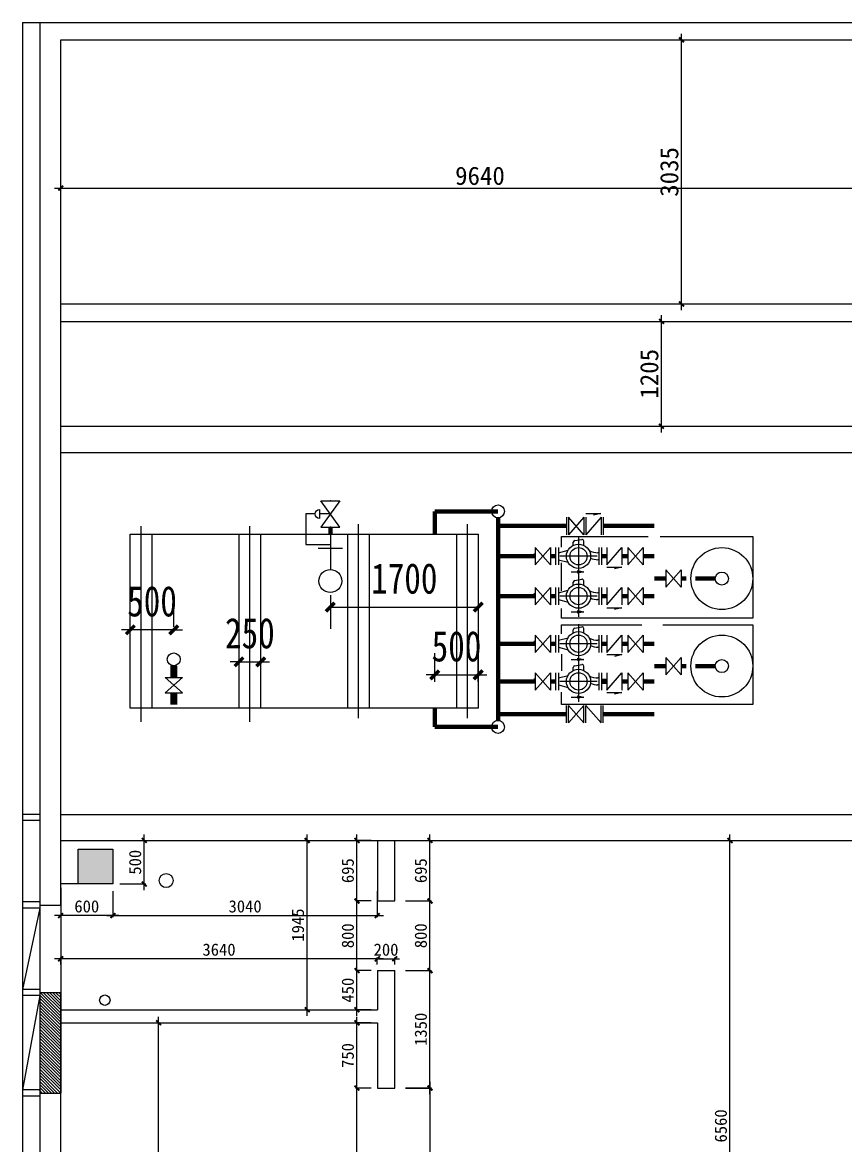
# Model space of a CAD drawing. Header units: millimetres. Extents: x 561810 to 956823, y -438984 to -391712.
# Drawn here: x 615020 to 624482, y -405748 to -392843 of the extents above; entities that cross this region are included whole.
import ezdxf

# ---------------------------------------------------------------- set-up
doc = ezdxf.new("R2010")
doc.units = ezdxf.units.MM
doc.header["$LTSCALE"] = 10
doc.header["$MEASUREMENT"] = 0
doc.linetypes.add('SDCEN9', pattern=[0.88, 0.6, -0.14, 0, -0.14])
doc.layers.get('0').update_dxf_attribs({"linetype": 'CONTINUOUS'})
doc.layers.get('DEFPOINTS').update_dxf_attribs({"color": 1, "linetype": 'CONTINUOUS'})
for name, color, linetype in [('LS19', 3, 'CONTINUOUS'), ('PUB_HATCH', 144, 'CONTINUOUS'), ('WALL', 7, 'CONTINUOUS'), ('WINDOW', 4, 'CONTINUOUS'), ('喷淋', 6, 'CONTINUOUS'), ('排水', 3, 'CONTINUOUS'), ('消火栓', 2, 'CONTINUOUS'), ('给水', 1, 'CONTINUOUS')]:
    doc.layers.add(name, color=color, linetype=linetype)
doc.styles.add('-宋体_T3', font='simhei.ttf', dxfattribs={"width": 0.8})
doc.styles.get("Standard").update_dxf_attribs({"font": 'txt.shx', "bigfont": '@@hztxt.shx'})
doc.styles.add('施洛华标注样式', font='')
doc.styles.get('施洛华标注样式').set_extended_font_data('SimSun')
doc.dimstyles.new('STANDARD&&100', dxfattribs={"dimtxt": 350, "dimasz": 100, "dimexe": 250, "dimexo": 300, "dimgap": 150, "dimtad": 1, "dimdec": 0, "dimzin": 0, "dimdsep": 46, "dimtxsty": '-宋体_T3', "dimblk": 'ARCHTICK', "dimcen": 0.09, "dimadec": 0, "dimazin": 0, "dimtfac": 1, "dimtdec": 0, "dimtix": 1, "dimtmove": 2, "dimatfit": 3, "dimfxl": 0, "dimtolj": 1, "dimtzin": 0, "dimarcsym": 0})
doc.dimstyles.new('外标尺寸', dxfattribs={"dimscale": 70, "dimtxt": 3, "dimasz": 0.8, "dimexe": 0.25, "dimexo": 1, "dimgap": 0.5, "dimtad": 1, "dimdec": 0, "dimtxsty": '施洛华标注样式', "dimblk": 'ARCHTICK', "dimcen": 1.5, "dimdle": 1, "dimclrd": 250, "dimclre": 250, "dimclrt": 62, "dimadec": 0, "dimazin": 0, "dimtfac": 1, "dimtdec": 0, "dimtix": 1, "dimtmove": 1, "dimatfit": 3, "dimldrblk": 'ARCHTICK', "dimfxl": 0, "dimarcsym": 0})

# ---------------------------------------------------------------- blocks, each defined once
blk = doc.blocks.new('_ARCHTICK')
at = {"color": 0, "linetype": 'ByBlock', "const_width": 0.4}
blk.add_lwpolyline([(-0.5, -0.5), (0.5, 0.5)], dxfattribs=at)
blk = doc.blocks.new('*D456')
at = {"layer": 'DEFPOINTS', "color": 0}
for p in [(617760, -400190), (617510, -400576), (617760, -400576)]:
    blk.add_point(p, dxfattribs=at)
at = {"layer": '消火栓', "color": 0, "lineweight": -2}
for p, q in [((617510, -400276), (617510, -399940)), ((617760, -400276), (617760, -399940)), ((617510, -400190), (617410, -400190)), ((617510, -400190), (617760, -400190)), ((617760, -400190), (617860, -400190))]:
    blk.add_line(p, q, dxfattribs=at)
at = {"layer": '消火栓', "color": 0, "lineweight": -2, "xscale": 100, "yscale": 100, "zscale": 100}
blk.add_blockref('_ARCHTICK', (617510, -400190), dxfattribs=at)
at = {"layer": '消火栓', "color": 0, "lineweight": -2, "xscale": 100, "yscale": 100, "zscale": 100, "rotation": 180}
blk.add_blockref('_ARCHTICK', (617760, -400190), dxfattribs=at)
at = {"layer": '消火栓', "color": 0, "insert": (617635, -399863), "char_height": 350, "attachment_point": 5, "style": '-宋体_T3'}
blk.add_mtext('\\A1;250', dxfattribs=at)
blk = doc.blocks.new('$VALVE$00000300')
for p, q in [((-44, 103), (44, 103)), ((0, 0), (0, 103))]:
    blk.add_line(p, q)
blk.add_lwpolyline([(-125, 91), (-125, -91), (125, 91), (125, -91), (-125, 91)])
blk.add_arc((0, 103), 43.8, 0, 180)
for p in [(-125, 0), (125, 0)]:
    blk.add_point(p)
blk = doc.blocks.new('SB131')
at = {"layer": 'LS19'}
for p, q in [((-0.118, 0.34), (0.017, 0.367)), ((0.017, 0.313), (-0.118, 0.34)), ((0.159, 0.34), (-0.118, 0.34)), ((0.017, 0.367), (0.017, 0.313)), ((-0.5, -0.188), (-0.5, 0.188)), ((-0.438, -0.188), (-0.438, 0.188)), ((-0.438, 0.075), (-0.423, 0.075)), ((0.438, 0.075), (0.227, 0.131)), ((0.438, -0.188), (0.438, 0.188)), ((0.5, -0.188), (0.5, 0.188)), ((-0.438, -0.075), (-0.423, -0.075)), ((-0.112, -0.237), (-0.112, -0.329)), ((0.113, -0.237), (0.113, -0.304)), ((0.438, -0.075), (0.227, -0.131)), ((0.081, -0.341), (-0.069, -0.366))]:
    blk.add_line(p, q, dxfattribs=at)
at = {"layer": 'LS19', "linetype": 'SDCEN9'}
for p, q in [((0, -0.424), (0, 0.446)), ((-0.407, 0), (0.408, 0))]:
    blk.add_line(p, q, dxfattribs=at)
at = {"layer": 'LS19'}
for radius in [0.263, 0.188]:
    blk.add_circle((0, 0), radius, dxfattribs=at)
for centre, radius, start, end in [((-0.423, -0.316), 0.391, 65.2753, 89.9809), ((-0.423, -0.475), 0.4, 61.3321, 89.9745), ((-0.075, -0.329), 0.0375, 180, 279.4623), ((0.075, -0.304), 0.0375, 279.4623, 0)]:
    blk.add_arc(centre, radius, start, end, dxfattribs=at)
blk.add_solid([(-0.118, 0.34), (0.017, 0.367), (0.017, 0.313)], dxfattribs=at)
at = {"color": 3, "width": 0.8, "flags": 1}
for tag, p in [('TYPE', (-0.295, -1.06)), ('COUNT', (-0.295, -1.492))]:
    blk.add_attdef(tag, p, '', height=0.4, dxfattribs=at)
blk = doc.blocks.new('*D457')
at = {"layer": 'DEFPOINTS', "color": 0}
for p in [(618560, -399124), (620260, -399124), (620260, -399561)]:
    blk.add_point(p, dxfattribs=at)
at = {"layer": '消火栓', "color": 0, "lineweight": -2}
for p, q in [((618560, -399424), (618560, -399811)), ((620260, -399424), (620260, -399811)), ((618560, -399561), (620260, -399561))]:
    blk.add_line(p, q, dxfattribs=at)
at = {"layer": '消火栓', "color": 0, "lineweight": -2, "xscale": 100, "yscale": 100, "zscale": 100, "rotation": 180}
blk.add_blockref('_ARCHTICK', (618560, -399561), dxfattribs=at)
at = {"layer": '消火栓', "color": 0, "lineweight": -2, "xscale": 100, "yscale": 100, "zscale": 100}
blk.add_blockref('_ARCHTICK', (620260, -399561), dxfattribs=at)
at = {"layer": '消火栓', "color": 0, "insert": (619410, -399234), "char_height": 350, "attachment_point": 5, "style": '-宋体_T3'}
blk.add_mtext('\\A1;1700', dxfattribs=at)
blk = doc.blocks.new('*D870')
at = {"layer": 'DEFPOINTS', "color": 0}
for p in [(616260, -399823), (616260, -400087), (616760, -400087, 3025)]:
    blk.add_point(p, dxfattribs=at)
at = {"layer": '消火栓', "color": 0, "lineweight": -2}
for p, q in [((616260, -399787), (616260, -399573)), ((616760, -399787), (616760, -399573)), ((616260, -399823), (616160, -399823)), ((616760, -399823), (616260, -399823)), ((616760, -399823), (616860, -399823))]:
    blk.add_line(p, q, dxfattribs=at)
at = {"layer": '消火栓', "color": 0, "lineweight": -2, "xscale": 100, "yscale": 100, "zscale": 100}
blk.add_blockref('_ARCHTICK', (616260, -399823), dxfattribs=at)
at = {"layer": '消火栓', "color": 0, "lineweight": -2, "xscale": 100, "yscale": 100, "zscale": 100, "rotation": 180}
blk.add_blockref('_ARCHTICK', (616760, -399823), dxfattribs=at)
at = {"layer": '消火栓', "color": 0, "insert": (616510, -399496), "char_height": 350, "attachment_point": 5, "style": '-宋体_T3'}
blk.add_mtext('\\A1;500', dxfattribs=at)
blk = doc.blocks.new('*D871')
at = {"layer": 'DEFPOINTS', "color": 0}
for p in [(620260, -400340), (619760, -400721), (620260, -400721)]:
    blk.add_point(p, dxfattribs=at)
at = {"layer": '消火栓', "color": 0, "lineweight": -2}
for p, q in [((619760, -400421), (619760, -400090)), ((620260, -400421), (620260, -400090)), ((619760, -400340), (619660, -400340)), ((619760, -400340), (620260, -400340)), ((620260, -400340), (620360, -400340))]:
    blk.add_line(p, q, dxfattribs=at)
at = {"layer": '消火栓', "color": 0, "lineweight": -2, "xscale": 100, "yscale": 100, "zscale": 100}
blk.add_blockref('_ARCHTICK', (619760, -400340), dxfattribs=at)
at = {"layer": '消火栓', "color": 0, "lineweight": -2, "xscale": 100, "yscale": 100, "zscale": 100, "rotation": 180}
blk.add_blockref('_ARCHTICK', (620260, -400340), dxfattribs=at)
at = {"layer": '消火栓', "color": 0, "insert": (620010, -400013), "char_height": 350, "attachment_point": 5, "style": '-宋体_T3'}
blk.add_mtext('\\A1;500', dxfattribs=at)
blk = doc.blocks.new('*D788')
at = {"color": 250, "lineweight": -2}
for p, q in [((619030, -405088), (618848, -405088)), ((618866, -408358), (618866, -405018)), ((619030, -408288), (618848, -408288))]:
    blk.add_line(p, q, dxfattribs=at)
at = {"layer": 'DEFPOINTS', "color": 0}
for p in [(618866, -405088), (619100, -405088), (619100, -408288)]:
    blk.add_point(p, dxfattribs=at)
at = {"color": 250, "lineweight": -2, "xscale": 56, "yscale": 56, "zscale": 56}
for p, rotation in [((618866, -405088), 90), ((618866, -408288), 270)]:
    blk.add_blockref('_ARCHTICK', p, dxfattribs=dict(at, rotation=rotation))
at = {"color": 62, "insert": (618761, -406688), "char_height": 140, "attachment_point": 5, "rotation": 90, "style": '施洛华标注样式'}
blk.add_mtext('3200', dxfattribs=at)
blk = doc.blocks.new('*D789')
at = {"color": 250, "lineweight": -2}
for p, q in [((618866, -405158), (618866, -404269)), ((619030, -404339), (618848, -404339)), ((619030, -405088), (618848, -405088))]:
    blk.add_line(p, q, dxfattribs=at)
at = {"layer": 'DEFPOINTS', "color": 0}
for p in [(618866, -404339), (619100, -404339), (619100, -405088)]:
    blk.add_point(p, dxfattribs=at)
at = {"color": 250, "lineweight": -2, "xscale": 56, "yscale": 56, "zscale": 56}
for p, rotation in [((618866, -404339), 90), ((618866, -405088), 270)]:
    blk.add_blockref('_ARCHTICK', p, dxfattribs=dict(at, rotation=rotation))
at = {"color": 62, "insert": (618761, -404714), "char_height": 140, "attachment_point": 5, "rotation": 90, "style": '施洛华标注样式'}
blk.add_mtext('750', dxfattribs=at)
blk = doc.blocks.new('*D790')
at = {"color": 250, "lineweight": -2}
for p, q in [((619705, -405157), (619705, -403668)), ((619425, -403738), (619722, -403738)), ((619425, -405087), (619722, -405087))]:
    blk.add_line(p, q, dxfattribs=at)
at = {"layer": 'DEFPOINTS', "color": 0}
for p in [(619300, -403738), (619705, -403738), (619300, -405087)]:
    blk.add_point(p, dxfattribs=at)
at = {"color": 250, "lineweight": -2, "xscale": 56, "yscale": 56, "zscale": 56}
for p, rotation in [((619705, -403738), 90), ((619705, -405087), 270)]:
    blk.add_blockref('_ARCHTICK', p, dxfattribs=dict(at, rotation=rotation))
at = {"color": 62, "insert": (619600, -404413), "char_height": 140, "attachment_point": 5, "rotation": 90, "style": '施洛华标注样式'}
blk.add_mtext('1350', dxfattribs=at)
blk = doc.blocks.new('*D791')
at = {"color": 250, "lineweight": -2}
for p, q in [((619705, -403808), (619705, -402868)), ((619425, -402938), (619722, -402938)), ((619425, -403738), (619722, -403738))]:
    blk.add_line(p, q, dxfattribs=at)
at = {"layer": 'DEFPOINTS', "color": 0}
for p in [(619300, -402938), (619705, -402938), (619300, -403738)]:
    blk.add_point(p, dxfattribs=at)
at = {"color": 250, "lineweight": -2, "xscale": 56, "yscale": 56, "zscale": 56}
for p, rotation in [((619705, -402938), 90), ((619705, -403738), 270)]:
    blk.add_blockref('_ARCHTICK', p, dxfattribs=dict(at, rotation=rotation))
at = {"color": 62, "insert": (619600, -403338), "char_height": 140, "attachment_point": 5, "rotation": 90, "style": '施洛华标注样式'}
blk.add_mtext('800', dxfattribs=at)
blk = doc.blocks.new('*D792')
at = {"color": 250, "lineweight": -2}
for p, q in [((619425, -402243), (619722, -402243)), ((619705, -403008), (619705, -402173)), ((619425, -402938), (619722, -402938))]:
    blk.add_line(p, q, dxfattribs=at)
at = {"layer": 'DEFPOINTS', "color": 0}
for p in [(619300, -402243), (619705, -402243), (619300, -402938)]:
    blk.add_point(p, dxfattribs=at)
at = {"color": 250, "lineweight": -2, "xscale": 56, "yscale": 56, "zscale": 56}
for p, rotation in [((619705, -402243), 90), ((619705, -402938), 270)]:
    blk.add_blockref('_ARCHTICK', p, dxfattribs=dict(at, rotation=rotation))
at = {"color": 62, "insert": (619600, -402590), "char_height": 140, "attachment_point": 5, "rotation": 90, "style": '施洛华标注样式'}
blk.add_mtext('695', dxfattribs=at)
blk = doc.blocks.new('*D793')
at = {"color": 250, "lineweight": -2}
for p, q in [((619170, -403603), (615390, -403603)), ((615460, -403668), (615460, -403586)), ((619100, -403668), (619100, -403586))]:
    blk.add_line(p, q, dxfattribs=at)
at = {"layer": 'DEFPOINTS', "color": 0}
for p in [(615460, -403603), (615460, -403738), (619100, -403738)]:
    blk.add_point(p, dxfattribs=at)
at = {"color": 250, "lineweight": -2, "xscale": 56, "yscale": 56, "zscale": 56, "rotation": 180}
blk.add_blockref('_ARCHTICK', (615460, -403603), dxfattribs=at)
at = {"color": 250, "lineweight": -2, "xscale": 56, "yscale": 56, "zscale": 56}
blk.add_blockref('_ARCHTICK', (619100, -403603), dxfattribs=at)
at = {"color": 62, "insert": (617280, -403498), "char_height": 140, "attachment_point": 5, "style": '施洛华标注样式'}
blk.add_mtext('3640', dxfattribs=at)
blk = doc.blocks.new('*D794')
at = {"color": 250, "lineweight": -2}
for p, q in [((619100, -403603), (619044, -403603)), ((619100, -403668), (619100, -403586)), ((619100, -403603), (619300, -403603)), ((619300, -403668), (619300, -403586)), ((619300, -403603), (619356, -403603))]:
    blk.add_line(p, q, dxfattribs=at)
at = {"layer": 'DEFPOINTS', "color": 0}
for p in [(619300, -403603), (619100, -403738), (619300, -403738)]:
    blk.add_point(p, dxfattribs=at)
at = {"color": 250, "lineweight": -2, "xscale": 56, "yscale": 56, "zscale": 56}
blk.add_blockref('_ARCHTICK', (619100, -403603), dxfattribs=at)
at = {"color": 250, "lineweight": -2, "xscale": 56, "yscale": 56, "zscale": 56, "rotation": 180}
blk.add_blockref('_ARCHTICK', (619300, -403603), dxfattribs=at)
at = {"color": 62, "insert": (619200, -403498), "char_height": 140, "attachment_point": 5, "style": '施洛华标注样式'}
blk.add_mtext('200', dxfattribs=at)
blk = doc.blocks.new('*D795')
at = {"color": 250, "lineweight": -2}
for p, q in [((618866, -404258), (618866, -403668)), ((619030, -403738), (618848, -403738)), ((619030, -404188), (618848, -404188))]:
    blk.add_line(p, q, dxfattribs=at)
at = {"layer": 'DEFPOINTS', "color": 0}
for p in [(618866, -403738), (619100, -403738), (619100, -404188)]:
    blk.add_point(p, dxfattribs=at)
at = {"color": 250, "lineweight": -2, "xscale": 56, "yscale": 56, "zscale": 56}
for p, rotation in [((618866, -403738), 90), ((618866, -404188), 270)]:
    blk.add_blockref('_ARCHTICK', p, dxfattribs=dict(at, rotation=rotation))
at = {"color": 62, "insert": (618761, -403963), "char_height": 140, "attachment_point": 5, "rotation": 90, "style": '施洛华标注样式'}
blk.add_mtext('450', dxfattribs=at)
blk = doc.blocks.new('*D796')
at = {"color": 250, "lineweight": -2}
for p, q in [((618866, -403808), (618866, -402868)), ((619030, -402938), (618848, -402938)), ((619030, -403738), (618848, -403738))]:
    blk.add_line(p, q, dxfattribs=at)
at = {"layer": 'DEFPOINTS', "color": 0}
for p in [(618866, -402938), (619100, -402938), (619100, -403738)]:
    blk.add_point(p, dxfattribs=at)
at = {"color": 250, "lineweight": -2, "xscale": 56, "yscale": 56, "zscale": 56}
for p, rotation in [((618866, -402938), 90), ((618866, -403738), 270)]:
    blk.add_blockref('_ARCHTICK', p, dxfattribs=dict(at, rotation=rotation))
at = {"color": 62, "insert": (618761, -403338), "char_height": 140, "attachment_point": 5, "rotation": 90, "style": '施洛华标注样式'}
blk.add_mtext('800', dxfattribs=at)
blk = doc.blocks.new('*D797')
at = {"color": 250, "lineweight": -2}
for p, q in [((619030, -402243), (618848, -402243)), ((618866, -403008), (618866, -402173)), ((619030, -402938), (618848, -402938))]:
    blk.add_line(p, q, dxfattribs=at)
at = {"layer": 'DEFPOINTS', "color": 0}
for p in [(618866, -402243), (619100, -402243), (619100, -402938)]:
    blk.add_point(p, dxfattribs=at)
at = {"color": 250, "lineweight": -2, "xscale": 56, "yscale": 56, "zscale": 56}
for p, rotation in [((618866, -402243), 90), ((618866, -402938), 270)]:
    blk.add_blockref('_ARCHTICK', p, dxfattribs=dict(at, rotation=rotation))
at = {"color": 62, "insert": (618761, -402590), "char_height": 140, "attachment_point": 5, "rotation": 90, "style": '施洛华标注样式'}
blk.add_mtext('695', dxfattribs=at)
blk = doc.blocks.new('*D798')
at = {"color": 250, "lineweight": -2}
for p, q in [((615460, -402826), (615460, -403124)), ((616060, -402826), (616060, -403124)), ((616130, -403106), (615390, -403106))]:
    blk.add_line(p, q, dxfattribs=at)
at = {"layer": 'DEFPOINTS', "color": 0}
for p in [(615460, -402743), (616060, -402743), (615460, -403106)]:
    blk.add_point(p, dxfattribs=at)
at = {"color": 250, "lineweight": -2, "xscale": 56, "yscale": 56, "zscale": 56, "rotation": 180}
blk.add_blockref('_ARCHTICK', (615460, -403106), dxfattribs=at)
at = {"color": 250, "lineweight": -2, "xscale": 56, "yscale": 56, "zscale": 56}
blk.add_blockref('_ARCHTICK', (616060, -403106), dxfattribs=at)
at = {"color": 62, "insert": (615760, -403001), "char_height": 140, "attachment_point": 5, "style": '施洛华标注样式'}
blk.add_mtext('600', dxfattribs=at)
blk = doc.blocks.new('*D799')
at = {"color": 250, "lineweight": -2}
for p, q in [((616141, -402243), (616438, -402243)), ((616421, -402813), (616421, -402173)), ((616141, -402743), (616438, -402743))]:
    blk.add_line(p, q, dxfattribs=at)
at = {"layer": 'DEFPOINTS', "color": 0}
for p in [(616060, -402243), (616421, -402243), (616060, -402743)]:
    blk.add_point(p, dxfattribs=at)
at = {"color": 250, "lineweight": -2, "xscale": 56, "yscale": 56, "zscale": 56}
for p, rotation in [((616421, -402243), 90), ((616421, -402743), 270)]:
    blk.add_blockref('_ARCHTICK', p, dxfattribs=dict(at, rotation=rotation))
at = {"color": 62, "insert": (616316, -402493), "char_height": 140, "attachment_point": 5, "rotation": 90, "style": '施洛华标注样式'}
blk.add_mtext('500', dxfattribs=at)
blk = doc.blocks.new('*D800')
at = {"color": 250, "lineweight": -2}
for p, q in [((616060, -402826), (616060, -403124)), ((619100, -402826), (619100, -403124)), ((615990, -403106), (619170, -403106))]:
    blk.add_line(p, q, dxfattribs=at)
at = {"layer": 'DEFPOINTS', "color": 0}
for p in [(616060, -402743), (619100, -402743), (619100, -403106)]:
    blk.add_point(p, dxfattribs=at)
at = {"color": 250, "lineweight": -2, "xscale": 56, "yscale": 56, "zscale": 56, "rotation": 180}
blk.add_blockref('_ARCHTICK', (616060, -403106), dxfattribs=at)
at = {"color": 250, "lineweight": -2, "xscale": 56, "yscale": 56, "zscale": 56}
blk.add_blockref('_ARCHTICK', (619100, -403106), dxfattribs=at)
at = {"color": 62, "insert": (617580, -403001), "char_height": 140, "attachment_point": 5, "style": '施洛华标注样式'}
blk.add_mtext('3040', dxfattribs=at)
blk = doc.blocks.new('*D801')
at = {"color": 250, "lineweight": -2}
for p, q in [((616586, -408873), (616586, -404268)), ((616586, -404338), (616604, -404338)), ((616586, -408803), (616604, -408803))]:
    blk.add_line(p, q, dxfattribs=at)
at = {"layer": 'DEFPOINTS', "color": 0}
for p in [(616540, -404338), (616586, -404338), (616540, -408803)]:
    blk.add_point(p, dxfattribs=at)
at = {"color": 250, "lineweight": -2, "xscale": 56, "yscale": 56, "zscale": 56}
for p, rotation in [((616586, -404338), 90), ((616586, -408803), 270)]:
    blk.add_blockref('_ARCHTICK', p, dxfattribs=dict(at, rotation=rotation))
at = {"color": 62, "insert": (616481, -406570), "char_height": 140, "attachment_point": 5, "rotation": 90, "style": '施洛华标注样式'}
blk.add_mtext('4465', dxfattribs=at)
blk = doc.blocks.new('*D802')
at = {"color": 250, "lineweight": -2}
for p, q in [((619425, -405088), (619722, -405088)), ((619705, -405018), (619705, -408358)), ((619425, -408288), (619722, -408288))]:
    blk.add_line(p, q, dxfattribs=at)
at = {"layer": 'DEFPOINTS', "color": 0}
for p in [(619300, -405088), (619300, -408288), (619705, -408288)]:
    blk.add_point(p, dxfattribs=at)
at = {"color": 250, "lineweight": -2, "xscale": 56, "yscale": 56, "zscale": 56}
for p, rotation in [((619705, -405088), 90), ((619705, -408288), 270)]:
    blk.add_blockref('_ARCHTICK', p, dxfattribs=dict(at, rotation=rotation))
at = {"color": 62, "insert": (619600, -406688), "char_height": 140, "attachment_point": 5, "rotation": 90, "style": '施洛华标注样式'}
blk.add_mtext('3200', dxfattribs=at)
blk = doc.blocks.new('*D804')
at = {"color": 250, "lineweight": -2}
for p, q in [((623152, -402243), (623171, -402243)), ((623154, -408873), (623154, -402173)), ((623152, -408803), (623171, -408803))]:
    blk.add_line(p, q, dxfattribs=at)
at = {"layer": 'DEFPOINTS', "color": 0}
for p in [(623082, -402243), (623154, -402243), (623082, -408803)]:
    blk.add_point(p, dxfattribs=at)
at = {"color": 250, "lineweight": -2, "xscale": 56, "yscale": 56, "zscale": 56}
for p, rotation in [((623154, -402243), 90), ((623154, -408803), 270)]:
    blk.add_blockref('_ARCHTICK', p, dxfattribs=dict(at, rotation=rotation))
at = {"color": 62, "insert": (623049, -405523), "char_height": 140, "attachment_point": 5, "rotation": 90, "style": '施洛华标注样式'}
blk.add_mtext('6560', dxfattribs=at)
blk = doc.blocks.new('*D810')
at = {"color": 250, "lineweight": -2}
for p, q in [((618293, -404258), (618293, -402173)), ((618293, -402243), (618310, -402243)), ((618293, -404188), (618310, -404188))]:
    blk.add_line(p, q, dxfattribs=at)
at = {"layer": 'DEFPOINTS', "color": 0}
for p in [(618273, -402243), (618293, -402243), (618273, -404188)]:
    blk.add_point(p, dxfattribs=at)
at = {"color": 250, "lineweight": -2, "xscale": 56, "yscale": 56, "zscale": 56}
for p, rotation in [((618293, -402243), 90), ((618293, -404188), 270)]:
    blk.add_blockref('_ARCHTICK', p, dxfattribs=dict(at, rotation=rotation))
at = {"color": 62, "insert": (618188, -403215), "char_height": 140, "attachment_point": 5, "rotation": 90, "style": '施洛华标注样式'}
blk.add_mtext('1945', dxfattribs=at)
blk = doc.blocks.new('*D834')
at = {"color": 250, "lineweight": -2}
for p, q in [((615390, -394746), (625170, -394746)), ((615460, -394746), (615460, -394728)), ((625100, -394746), (625100, -394728))]:
    blk.add_line(p, q, dxfattribs=at)
at = {"layer": 'DEFPOINTS', "color": 0}
for p in [(615460, -394783), (625100, -394746), (625100, -394783)]:
    blk.add_point(p, dxfattribs=at)
at = {"color": 250, "lineweight": -2, "xscale": 56, "yscale": 56, "zscale": 56, "rotation": 180}
blk.add_blockref('_ARCHTICK', (615460, -394746), dxfattribs=at)
at = {"color": 250, "lineweight": -2, "xscale": 56, "yscale": 56, "zscale": 56}
blk.add_blockref('_ARCHTICK', (625100, -394746), dxfattribs=at)
at = {"color": 62, "insert": (620280, -394606), "char_height": 210, "attachment_point": 5, "style": '施洛华标注样式'}
blk.add_mtext('9640', dxfattribs=at)
blk = doc.blocks.new('*D835')
at = {"color": 250, "lineweight": -2}
for p, q in [((622597, -396148), (622597, -392973)), ((622592, -393043), (622615, -393043)), ((622592, -396078), (622615, -396078))]:
    blk.add_line(p, q, dxfattribs=at)
at = {"layer": 'DEFPOINTS', "color": 0}
for p in [(622522, -393043), (622597, -393043), (622522, -396078)]:
    blk.add_point(p, dxfattribs=at)
at = {"color": 250, "lineweight": -2, "xscale": 56, "yscale": 56, "zscale": 56}
for p, rotation in [((622597, -393043), 90), ((622597, -396078), 270)]:
    blk.add_blockref('_ARCHTICK', p, dxfattribs=dict(at, rotation=rotation))
at = {"color": 62, "insert": (622457, -394560), "char_height": 210, "attachment_point": 5, "rotation": 90, "style": '施洛华标注样式'}
blk.add_mtext('3035', dxfattribs=at)
blk = doc.blocks.new('*D836')
at = {"color": 250, "lineweight": -2}
for p, q in [((622173, -396278), (622385, -396278)), ((622367, -397553), (622367, -396208)), ((622173, -397483), (622385, -397483))]:
    blk.add_line(p, q, dxfattribs=at)
at = {"layer": 'DEFPOINTS', "color": 0}
for p in [(622103, -396278), (622367, -396278), (622103, -397483)]:
    blk.add_point(p, dxfattribs=at)
at = {"color": 250, "lineweight": -2, "xscale": 56, "yscale": 56, "zscale": 56}
for p, rotation in [((622367, -396278), 90), ((622367, -397483), 270)]:
    blk.add_blockref('_ARCHTICK', p, dxfattribs=dict(at, rotation=rotation))
at = {"color": 62, "insert": (622227, -396880), "char_height": 210, "attachment_point": 5, "rotation": 90, "style": '施洛华标注样式'}
blk.add_mtext('1205', dxfattribs=at)

msp = doc.modelspace()

# ---------------------------------------------------------------- hatches: boundary and pattern name
h = msp.add_hatch()
h.set_pattern_fill('ANSI31', color=250, scale=200, angle=-90, style=0)
h.set_pattern_definition([(315, (615460.487, -405144.755), (17.67767, 17.67767), [])])
h.paths.add_polyline_path([(615460.5, -403989.8), (615220.5, -403989.8), (615220.5, -404024.8), (615220.5, -405144.8), (615460.5, -405144.8)])
at = {"layer": 'PUB_HATCH'}
h = msp.add_hatch(color=256, dxfattribs=at)
h.paths.add_polyline_path([(627520.5, -414402.8), (627520.5, -414002.8), (627920.5, -414002.8), (627920.5, -414402.8)])
h.paths.add_polyline_path([(615660.5, -414402.8), (615660.5, -414002.8), (616060.5, -414002.8), (616060.5, -414402.8)])
h.paths.add_polyline_path([(615660.5, -409202.8), (615660.5, -408802.8), (616060.5, -408802.8), (616060.5, -409202.8)])
h.paths.add_polyline_path([(615660.5, -402742.8), (615660.5, -402342.8), (616060.5, -402342.8), (616060.5, -402742.8)])
h.paths.add_polyline_path([(651370.5, -402742.8), (651370.5, -402342.8), (651770.5, -402342.8), (651770.5, -402742.8)])
h.paths.add_polyline_path([(651370.5, -409202.8), (651370.5, -408802.8), (651770.5, -408802.8), (651770.5, -409202.8)])
h.paths.add_polyline_path([(651370.5, -414402.8), (651370.5, -414002.8), (651770.5, -414002.8), (651770.5, -414402.8)])
h.paths.add_polyline_path([(639510.5, -414402.8), (639510.5, -414002.8), (639910.5, -414002.8), (639910.5, -414402.8)])

# ---------------------------------------------------------------- linework, layer by layer
at = {"color": 1}
for p, q in [((615220.5, -401944.8), (615020.5, -401944.8)), ((615220.5, -402014.8), (615020.5, -402014.8)), ((615220.5, -402949.8), (615020.5, -402949.8)), ((615220.5, -403019.8), (615020.5, -403019.8)), ((615220.5, -403019.8), (615020.5, -403954.8)), ((615220.5, -402949.8), (615220.5, -403019.8)), ((615220.5, -403954.8), (615020.5, -403954.8)), ((615220.5, -404024.8), (615020.5, -404024.8)), ((615220.5, -404024.8), (615020.5, -405109.8)), ((615220.5, -403954.8), (615220.5, -404024.8)), ((615220.5, -405109.8), (615020.5, -405109.8)), ((615220.5, -405109.8), (615220.5, -405179.8)), ((615220.5, -405179.8), (615020.5, -405179.8))]:
    msp.add_line(p, q, dxfattribs=at)
msp.add_line((615220.5, -405144.8), (615460.5, -405144.8))
at = {"layer": 'WALL'}
for p, q in [((615020.5, -392842.8), (625300.5, -392842.8)), ((615460.5, -393042.8), (625100.5, -393042.8)), ((615460.5, -402242.8), (615460.5, -393042.8)), ((615460.5, -396077.8), (625100.5, -396077.8)), ((615460.5, -396277.8), (625300.5, -396277.8)), ((615460.5, -397482.8), (625300.5, -397482.8)), ((615460.5, -397782.8), (625000.5, -397782.8)), ((615460.5, -401942.8), (625000.5, -401942.8)), ((615460.5, -402242.8), (625300.5, -402242.8)), ((619100.5, -402242.8), (619100.5, -402937.8)), ((619300.5, -402937.8), (619300.5, -402242.8)), ((619100.5, -402937.8), (619300.5, -402937.8)), ((619100.5, -403737.8), (619100.5, -404187.8)), ((619100.5, -403737.8), (619300.5, -403737.8)), ((619300.5, -405088.3), (619300.5, -403737.8)), ((615460.5, -405144.8), (615460.5, -403989.8)), ((619100.5, -404337.8), (619100.5, -405088.3)), ((619100.5, -405088.3), (619300.5, -405088.3))]:
    msp.add_line(p, q, dxfattribs=at)
at = {"layer": 'WALL', "color": 0, "linetype": 'Continuous'}
for p, q in [((615460.5, -402984.8), (615460.5, -402242.8)), ((615460.5, -402984.8), (615460.5, -402742.8)), ((615660.5, -402742.8), (615460.5, -402742.8)), ((615460.5, -402787.8), (615460.5, -402984.8)), ((615220.5, -402984.8), (615460.5, -402984.8)), ((615220.5, -403989.8), (615460.5, -403989.8)), ((615460.5, -403989.8), (615460.5, -405144.8)), ((615460.5, -405144.8), (615460.5, -403989.8)), ((615460.5, -404187.8), (619100.5, -404187.8)), ((615460.5, -404337.8), (619100.5, -404337.8))]:
    msp.add_line(p, q, dxfattribs=at)
at = {"layer": 'WALL'}
msp.add_lwpolyline([(615660.5, -402742.8), (615660.5, -402342.8), (616060.5, -402342.8), (616060.5, -402742.8), (615660.5, -402742.8)], dxfattribs=at)
at = {"layer": 'WINDOW'}
for p, q in [((615020.5, -392842.8), (615020.5, -415002.8)), ((615220.5, -392842.8), (615220.5, -414802.8)), ((615460.5, -402984.8), (615460.5, -403989.8)), ((615460.5, -407306.3), (615460.5, -405144.8))]:
    msp.add_line(p, q, dxfattribs=at)
for centre, radius in [((616673.4, -402703.8, -2150003), 80), ((615967.4, -404077.7), 60)]:
    msp.add_circle(centre, radius, dxfattribs=at)
at = {"layer": '喷淋'}
for p, q in [((621495.8, -398484.8, -3025), (621670.6, -398484.8, -3025)), ((621670.6, -398484.8, -3025), (621584.5, -398505, -3025)), ((621273.6, -398528.7, -3025), (621273.6, -398728.9, -3025)), ((621473.1, -398728.9, -3025), (621298.6, -398528.7, -3025)), ((621473.1, -398528.7, -3025), (621298.6, -398728.9, -3025)), ((621298.6, -398528.7, -3025), (621298.6, -398728.9, -3025)), ((621473.1, -398528.7, -3025), (621473.1, -398728.9, -3025)), ((621498.1, -398528.7, -3025), (621498.1, -398728.9, -3025)), ((621672.6, -398528.7, -3025), (621498.1, -398728.9, -3025)), ((621672.6, -398528.7, -3025), (621672.6, -398728.9, -3025)), ((621697.6, -398528.7, -3025), (621697.6, -398728.9, -3025)), ((621215.8, -398871.2, -3025), (621215.8, -398751.3, -3025)), ((621215.8, -398751.3, -3025), (622213.3, -398751.3, -3025)), ((622352.3, -398751.3, -3025), (622414.4, -398751.3, -3025)), ((622383.9, -398751.3, -3025), (623415.8, -398751.3, -3025)), ((623415.8, -398751.3, -3025), (623415.8, -399688.6, -3025)), ((620915.8, -398876.5, -3025), (620915.8, -399076.8, -3025)), ((620915.8, -399076.8, -3025), (621090.3, -398876.5, -3025)), ((620915.8, -398876.5, -3025), (621090.3, -399076.8, -3025)), ((621090.3, -398876.5, -3025), (621090.3, -399076.8, -3025)), ((621737.5, -399076.8, -3025), (621911.9, -398876.5, -3025)), ((621737.5, -398876.5, -3025), (621737.5, -399076.8, -3025)), ((621911.9, -398876.5, -3025), (621911.9, -399076.8, -3025)), ((621979.9, -399076.8, -3025), (622154.3, -398876.5, -3025)), ((621979.9, -398876.5, -3025), (622154.3, -399076.8, -3025)), ((621979.9, -398876.5, -3025), (621979.9, -399076.8, -3025)), ((622154.3, -398876.5, -3025), (622154.3, -399076.8, -3025)), ((620915.8, -398950.9, -3025), (620897.9, -398950.9, -3025)), ((621215.8, -399372.9, -3025), (621215.8, -399051.3, -3025)), ((621736.7, -399102.4, -3025), (621911.4, -399102.4, -3025)), ((621911.4, -399102.4, -3025), (621825.3, -399122.7, -3025)), ((622417, -399333.5, -3025), (622591.5, -399133.3, -3025)), ((622417, -399133.3, -3025), (622417, -399333.5, -3025)), ((622417, -399133.3, -3025), (622591.5, -399333.5, -3025)), ((622417, -399133.3, -3025), (622417, -399333.5, -3025)), ((622417, -399333.5, -3025), (622591.5, -399133.3, -3025)), ((622591.5, -399133.3, -3025), (622591.5, -399333.5, -3025)), ((622591.5, -399133.3, -3025), (622591.5, -399333.5, -3025)), ((620915.8, -399409.2, -3025), (620897.9, -399409.2, -3025)), ((620915.8, -399335, -3025), (621090.3, -399535.3, -3025)), ((620915.8, -399335, -3025), (620915.8, -399535.3, -3025)), ((620915.8, -399535.3, -3025), (621090.3, -399335, -3025)), ((621090.3, -399335, -3025), (621090.3, -399535.3, -3025)), ((621737.5, -399535, -3025), (621911.9, -399334.7, -3025)), ((621737.5, -399334.7, -3025), (621737.5, -399535, -3025)), ((621911.9, -399334.7, -3025), (621911.9, -399535, -3025)), ((621979.9, -399535, -3025), (622154.3, -399334.7, -3025)), ((621979.9, -399334.7, -3025), (621979.9, -399535, -3025)), ((621979.9, -399334.7, -3025), (622154.3, -399535, -3025)), ((622154.3, -399334.7, -3025), (622154.3, -399535, -3025)), ((621215.8, -399688.6, -3025), (621215.8, -399576.7, -3025)), ((623415.8, -399688.6, -3025), (621215.8, -399688.6, -3025)), ((621736.7, -399568.9, -3025), (621911.4, -399568.9, -3025)), ((621911.4, -399568.9, -3025), (621825.3, -399589.2, -3025))]:
    msp.add_line(p, q, dxfattribs=at)
at = {"layer": '喷淋', "const_width": 50, "elevation": -3025}
for points in [[(621273.6, -398628.8), (620487.4, -398628.8)], [(621697.6, -398628.8), (622284.3, -398628.8)], [(620915.8, -398976.9), (620487.4, -398976.9)], [(621147.9, -398976.9), (621090.3, -398976.9)], [(621737.5, -398976.6), (621677.4, -398976.6)], [(621911.9, -398976.6), (621979.9, -398976.6)], [(622154.3, -398976.9), (622284.3, -398976.9)], [(622417, -399233.4), (622284.3, -399233.4)], [(622653.1, -399233.4), (622591.5, -399233.4)], [(622985.4, -399233.4), (622756.9, -399233.4)], [(620915.8, -399435.2), (620487.4, -399435.2)], [(621147.9, -399435.2), (621090.3, -399435.2)], [(621737.5, -399434.9), (621677.4, -399434.9)], [(621911.9, -399434.9), (621979.9, -399434.9)], [(622154.3, -399435.2), (622284.3, -399435.2)]]:
    msp.add_lwpolyline(points, dxfattribs=at)
at = {"layer": '喷淋'}
for radius in [355.4, 75]:
    msp.add_circle((623060.4, -399233.4, -3025), radius, dxfattribs=at)
at = {"layer": '排水'}
for p, q in [((616859.9, -400371.6, 3025), (616659.6, -400546, 3025)), ((616659.6, -400371.6, 3025), (616859.9, -400371.6, 3025)), ((616659.6, -400371.6, 3025), (616859.9, -400546, 3025)), ((616659.6, -400546, 3025), (616859.9, -400546, 3025))]:
    msp.add_line(p, q, dxfattribs=at)
at = {"layer": '排水', "const_width": 80, "elevation": 3025}
for points in [[(616759.7, -400235.3), (616759.7, -400371.6)], [(616759.7, -400546), (616759.7, -400682.3)]]:
    msp.add_lwpolyline(points, dxfattribs=at)
at = {"layer": '排水'}
msp.add_circle((616759.7, -400161.2, 3025), 74.1, dxfattribs=at)
at = {"layer": '消火栓'}
for p, q in [((616385.1, -400878.8), (616385.1, -398631.7)), ((617635.1, -400878.8), (617635.1, -398631.7)), ((618885.1, -400837.3), (618885.1, -398608.2)), ((620135.1, -400837.3), (620135.1, -398608.2)), ((616260.1, -398721.1), (620260.1, -398721.1)), ((616260.1, -400721.1), (616260.1, -398721.1)), ((616510.1, -400721.1), (616510.1, -398721.1)), ((617510.1, -400721.1), (617510.1, -398721.1)), ((617760.1, -400721.1), (617760.1, -398721.1)), ((618760.1, -400721.1), (618760.1, -398721.1)), ((619010.1, -400721.1), (619010.1, -398721.1)), ((620010.1, -398721.1), (620010.1, -400721.1)), ((620260.1, -398721.1), (620260.1, -400721.1)), ((621215.8, -399869.4, -3025), (621215.8, -399763.5, -3025)), ((621215.8, -399763.5, -3025), (622141.5, -399763.5, -3025)), ((622383.9, -399763.5, -3025), (623415.8, -399763.5, -3025)), ((623415.8, -399763.5, -3025), (623415.8, -400681.7, -3025)), ((620915.8, -399881.7, -3025), (620915.8, -400082, -3025)), ((620915.8, -400082, -3025), (621090.3, -399881.7, -3025)), ((620915.8, -399881.7, -3025), (621090.3, -400082, -3025)), ((621090.3, -399881.7, -3025), (621090.3, -400082, -3025)), ((621737.5, -400082, -3025), (621911.9, -399881.7, -3025)), ((621737.5, -399881.7, -3025), (621737.5, -400082, -3025)), ((621911.9, -399881.7, -3025), (621911.9, -400082, -3025)), ((621979.9, -399881.7, -3025), (622154.3, -400082, -3025)), ((621979.9, -400082, -3025), (622154.3, -399881.7, -3025)), ((621979.9, -399881.7, -3025), (621979.9, -400082, -3025)), ((622154.3, -399881.7, -3025), (622154.3, -400082, -3025)), ((620915.8, -399956.1, -3025), (620897.9, -399956.1, -3025)), ((621215.8, -400103.2, -3025), (621215.8, -400292.1, -3025)), ((621736.7, -400107.6, -3025), (621911.4, -400107.6, -3025)), ((621911.4, -400107.6, -3025), (621825.3, -400127.9, -3025)), ((622417, -400138.5, -3025), (622417, -400338.8, -3025)), ((622417, -400338.8, -3025), (622591.5, -400138.5, -3025)), ((622417, -400138.5, -3025), (622591.5, -400338.8, -3025)), ((622417, -400338.8, -3025), (622591.5, -400138.5, -3025)), ((622417, -400138.5, -3025), (622417, -400338.8, -3025)), ((622591.5, -400138.5, -3025), (622591.5, -400338.8, -3025)), ((622591.5, -400138.5, -3025), (622591.5, -400338.8, -3025)), ((620915.8, -400314.9, -3025), (621090.3, -400515.2, -3025)), ((620915.8, -400515.2, -3025), (621090.3, -400314.9, -3025)), ((620915.8, -400314.9, -3025), (620915.8, -400515.2, -3025)), ((621090.3, -400314.9, -3025), (621090.3, -400515.2, -3025)), ((621737.5, -400314.6, -3025), (621737.5, -400514.9, -3025)), ((621737.5, -400514.9, -3025), (621911.9, -400314.6, -3025)), ((621911.9, -400314.6, -3025), (621911.9, -400514.9, -3025)), ((621979.9, -400314.6, -3025), (621979.9, -400514.9, -3025)), ((621979.9, -400514.9, -3025), (622154.3, -400314.6, -3025)), ((621979.9, -400314.6, -3025), (622154.3, -400514.9, -3025)), ((622154.3, -400314.6, -3025), (622154.3, -400514.9, -3025)), ((620915.8, -400389.1, -3025), (620897.9, -400389.1, -3025)), ((621215.8, -400681.7, -3025), (621215.8, -400540.5, -3025)), ((621736.7, -400542.4, -3025), (621911.4, -400542.4, -3025)), ((621911.4, -400542.4, -3025), (621825.3, -400562.7, -3025)), ((620260.1, -400721.1), (616260.1, -400721.1)), ((623415.8, -400681.7, -3025), (621215.8, -400681.7, -3025)), ((621273.6, -400891.3, -3025), (621273.6, -400691, -3025)), ((621473.1, -400691, -3025), (621298.6, -400891.3, -3025)), ((621298.6, -400891.3, -3025), (621298.6, -400691, -3025)), ((621473.1, -400891.3, -3025), (621298.6, -400691, -3025)), ((621473.1, -400891.3, -3025), (621473.1, -400691, -3025)), ((621498.1, -400891.3, -3025), (621498.1, -400691, -3025)), ((621672.6, -400891.3, -3025), (621498.1, -400691, -3025)), ((621672.6, -400891.3, -3025), (621672.6, -400691, -3025)), ((621697.6, -400891.3, -3025), (621697.6, -400691, -3025))]:
    msp.add_line(p, q, dxfattribs=at)
at = {"layer": '消火栓', "const_width": 50}
for points in [[(620487.4, -398461.7), (619760.3, -398461.7)], [(619760.3, -398721.1), (619760.3, -398461.7)], [(619760.3, -400721.1), (619760.3, -400937.6)], [(620487.4, -400937.6), (619760.3, -400937.6)]]:
    msp.add_lwpolyline(points, dxfattribs=at)
at = {"layer": '消火栓', "elevation": -3025}
for points, const_width in [([(620487.4, -398535.9), (620487.4, -400863.4)], 50), ([(620915.8, -399982.1), (620487.4, -399982.1)], 50), ([(621147.9, -399982.1), (621090.3, -399982.1)], 50), ([(621737.5, -399981.9), (621677.4, -399981.9)], 50), ([(621911.9, -399981.9), (621979.9, -399981.9)], 50), ([(622154.3, -399982.1), (622284.3, -399982.1)], 50), ([(622417, -400238.6), (622284.3, -400238.6)], 50), ([(622653.1, -400238.6), (622591.5, -400238.6)], 50), ([(622985.4, -400238.6), (622756.9, -400238.6)], 50), ([(620915.8, -400415.1), (620487.4, -400415.1)], 50), ([(621147.9, -400415.1), (621090.3, -400415.1)], 50), ([(621737.5, -400414.8), (621677.4, -400414.8)], 60), ([(621911.9, -400414.8), (621979.9, -400414.8)], 50), ([(622154.3, -400415.1), (622284.3, -400415.1)], 50), ([(621273.6, -400791.1), (620487.4, -400791.1)], 50), ([(621697.6, -400791.1), (622284.3, -400791.1)], 50)]:
    msp.add_lwpolyline(points, dxfattribs=dict(at, const_width=const_width))
at = {"layer": '消火栓'}
for centre, radius in [((620487.4, -398461.7), 74.1), ((623060.4, -400238.6, -3025), 355.4), ((623060.4, -400238.6, -3025), 75), ((620487.4, -400937.6), 74.1)]:
    msp.add_circle(centre, radius, dxfattribs=at)
at = {"layer": '给水'}
for p, q in [((618278.4, -398490.8), (618278.4, -398839.9)), ((618383.6, -398490.8), (618278.4, -398490.8)), ((618559.9, -398721.1), (618559.9, -399130.2)), ((618278.4, -398839.9), (618559.9, -398839.9)), ((618701.3, -398889.3), (618418.5, -398889.3))]:
    msp.add_line(p, q, dxfattribs=at)
at = {"layer": '给水', "const_width": 50}
msp.add_lwpolyline([(618559.9, -398721.1), (618559.9, -398640.5)], dxfattribs=at)
at = {"layer": '给水'}
msp.add_circle((618559.9, -399261.6), 131.4, dxfattribs=at)

# ---------------------------------------------------------------- block references
at = {"layer": '喷淋', "xscale": 529.5522554786876, "yscale": 529.5522554786876, "zscale": 529.5522554784001, "rotation": 180}
for p in [(621412.7, -398976.6, -3025), (621412.7, -399435.2, -3025)]:
    msp.add_blockref('SB131', p, dxfattribs=at)
at = {"layer": '消火栓', "xscale": 529.5522554786876, "yscale": 529.5522554786876, "zscale": 529.5522554784001, "rotation": 180}
for p in [(621412.7, -399981.9, -3025), (621412.7, -400415.1, -3025)]:
    msp.add_blockref('SB131', p, dxfattribs=at)
at = {"layer": '给水', "xscale": -1.200000000186265, "yscale": 1.200000000186265, "zscale": 1.199999999999999, "rotation": 90}
msp.add_blockref('$VALVE$00000300', (618559.9, -398490.8), dxfattribs=at)

# ---------------------------------------------------------------- dimensions: what is measured, and where the dimension line sits
at = {"color": 1}
for base, p1, p2, picture, middle in [((622597.1, -393042.8), (622521.7, -396077.8), (622521.7, -393042.8), '*D835', (622457.1, -394560.3)), ((622367.2, -396277.8), (622103.3, -397482.8), (622103.3, -396277.8), '*D836', (622227.2, -396880.3))]:
    dim = msp.add_linear_dim(base=base, p1=p1, p2=p2, angle=90, dimstyle='外标尺寸', dxfattribs=at)
    dim.commit()
    dim.dimension.update_dxf_attribs({"geometry": picture, "text_midpoint": middle})
dim = msp.add_linear_dim(base=(625100.5, -394745.6), p1=(615460.5, -394783.2), p2=(625100.5, -394783.2), dimstyle='外标尺寸', dxfattribs=at)
dim.commit()
dim.dimension.update_dxf_attribs({"geometry": '*D834', "text_midpoint": (620280.5, -394605.6)})
for base, p1, p2, picture, middle in [((616421, -402242.8), (616060.5, -402742.8), (616060.5, -402242.8), '*D799', (616316, -402492.8)), ((618292.7, -402242.8), (618273.1, -404187.8), (618273.1, -402242.8), '*D810', (618187.7, -403215.3)), ((618865.5, -402242.8), (619100.5, -402937.8), (619100.5, -402242.8), '*D797', (618760.5, -402590.3)), ((619705, -402242.8), (619300.5, -402937.8), (619300.5, -402242.8), '*D792', (619600, -402590.3)), ((623153.9, -402242.8), (623082.1, -408802.8), (623082.1, -402242.8), '*D804', (623048.9, -405522.8)), ((618865.5, -402937.8), (619100.5, -403737.8), (619100.5, -402937.8), '*D796', (618760.5, -403337.8)), ((619705, -402937.8), (619300.5, -403737.8), (619300.5, -402937.8), '*D791', (619600, -403337.8)), ((618865.5, -403737.8), (619100.5, -404187.8), (619100.5, -403737.8), '*D795', (618760.5, -403962.8)), ((619704.9769553, -403737.7550586), (619300.4866327, -405087.2550586), (619300.4866327, -403737.7550586), '*D790', (619599.9769553, -404412.5050586)), ((616586.3, -404337.8), (616540.1, -408802.8), (616540.1, -404337.8), '*D801', (616481.3, -406570.3)), ((618865.5272812, -404338.7550586), (619100.4866327, -405088.2550586), (619100.4866327, -404338.7550586), '*D789', (618760.5272812, -404713.5050586)), ((618865.5, -405088.3), (619100.5, -408288.3), (619100.5, -405088.3), '*D788', (618760.5, -406688.3)), ((619705, -408288.3), (619300.5, -405088.3), (619300.5, -408288.3), '*D802', (619600, -406688.3))]:
    dim = msp.add_linear_dim(base=base, p1=p1, p2=p2, angle=90, dimstyle='外标尺寸', override={"dimtxt": 2}, dxfattribs=at)
    dim.commit()
    dim.dimension.update_dxf_attribs({"geometry": picture, "text_midpoint": middle})
for base, p1, p2, picture, middle in [((615460.5, -403106.4), (616060.5, -402742.8), (615460.5, -402742.8), '*D798', (615760.5, -403001.4)), ((619100.5, -403106.4), (616060.5, -402742.8), (619100.5, -402742.8), '*D800', (617580.5, -403001.4)), ((615460.5, -403603.3), (619100.5, -403737.8), (615460.5, -403737.8), '*D793', (617280.5, -403498.3)), ((619300.5, -403603.3), (619100.5, -403737.8), (619300.5, -403737.8), '*D794', (619200.5, -403498.3))]:
    dim = msp.add_linear_dim(base=base, p1=p1, p2=p2, dimstyle='外标尺寸', override={"dimtxt": 2}, dxfattribs=at)
    dim.commit()
    dim.dimension.update_dxf_attribs({"geometry": picture, "text_midpoint": middle})
at = {"layer": '消火栓'}
for base, p1, p2, picture, middle in [((620260.1, -399561), (618559.9, -399124.3), (620260.1, -399124.3), '*D457', (619410, -399234)), ((616260.1, -399822.5), (616759.7, -400087, 3025), (616260.1, -400087), '*D870', (616509.9, -399495.6)), ((617760.1, -400189.6), (617510.1, -400575.8), (617760.1, -400575.8), '*D456', (617635.1, -399862.6)), ((620260.1, -400340.3), (619760.3, -400721.1), (620260.1, -400721.1), '*D871', (620010.2, -400013.4))]:
    dim = msp.add_linear_dim(base=base, p1=p1, p2=p2, dimstyle='STANDARD&&100', dxfattribs=at)
    dim.commit()
    dim.dimension.update_dxf_attribs({"geometry": picture, "text_midpoint": middle})

doc.saveas('drawing.dxf')
